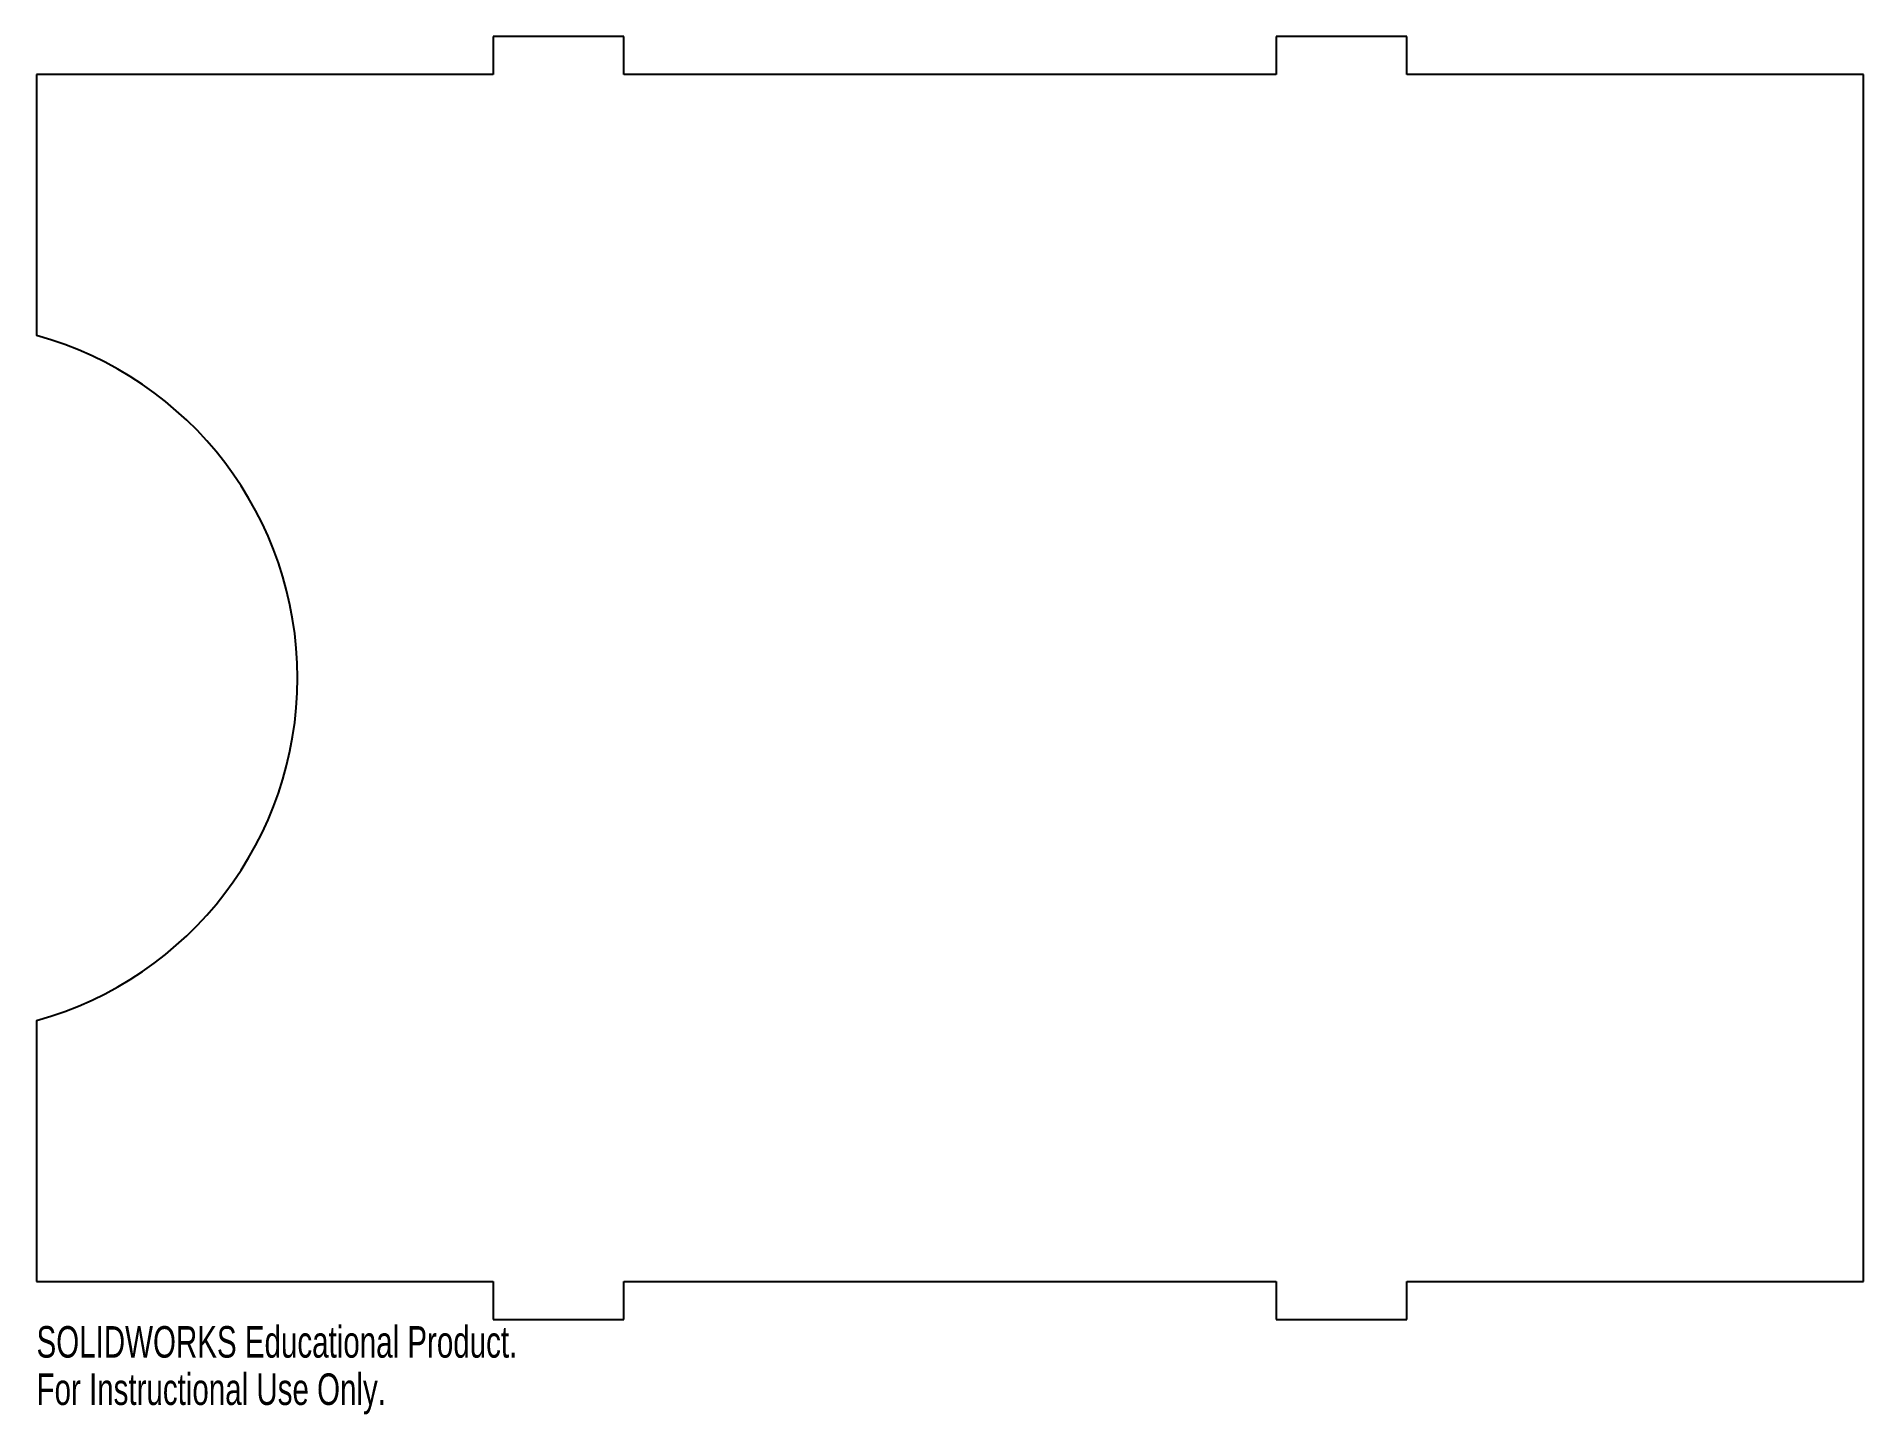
# Model space of a CAD drawing. Header units: millimetres. Extents: x 0 to 280, y -20 to 191.
import ezdxf

# ---------------------------------------------------------------- set-up
doc = ezdxf.new("R2010")
doc.units = ezdxf.units.MM
doc.styles.add('SLDTEXTSTYLE0', font='TXT', dxfattribs={"width": 0.7})

msp = doc.modelspace()

# ---------------------------------------------------------------- linework, layer by layer
at = {"color": 7, "linetype": 'Continuous', "lineweight": 25}
for p, q in [((90, 190.8), (70, 190.8)), ((70, 190.8), (70, 185)), ((90, 185), (90, 190.8)), ((210, 190.8), (190, 190.8)), ((190, 190.8), (190, 185)), ((210, 185), (210, 190.8)), ((0, 185), (0, 145)), ((70, 185), (0, 185)), ((190, 185), (90, 185)), ((280, 185), (210, 185)), ((280, 0), (280, 185)), ((0, 40), (0, 0)), ((0, 0), (70, 0)), ((70, 0), (70, -5.8)), ((90, -5.8), (90, 0)), ((90, 0), (190, 0)), ((190, 0), (190, -5.8)), ((210, -5.8), (210, 0)), ((210, 0), (280, 0)), ((70, -5.8), (90, -5.8)), ((190, -5.8), (210, -5.8))]:
    msp.add_line(p, q, dxfattribs=at)
msp.add_arc((-14.45, 92.5), 54.45, 285.3921, 74.6079, dxfattribs=at)

# ---------------------------------------------------------------- texts
at = {"color": 7, "linetype": 'Continuous', "char_height": 4.8336, "attachment_point": 1, "style": 'SLDTEXTSTYLE0'}
for s, insert in [('SOLIDWORKS Educational Product.', (0, -6.82)), ('For Instructional Use Only.', (0, -14.07))]:
    msp.add_mtext(s, dxfattribs=dict(at, insert=insert))

doc.saveas('drawing.dxf')
